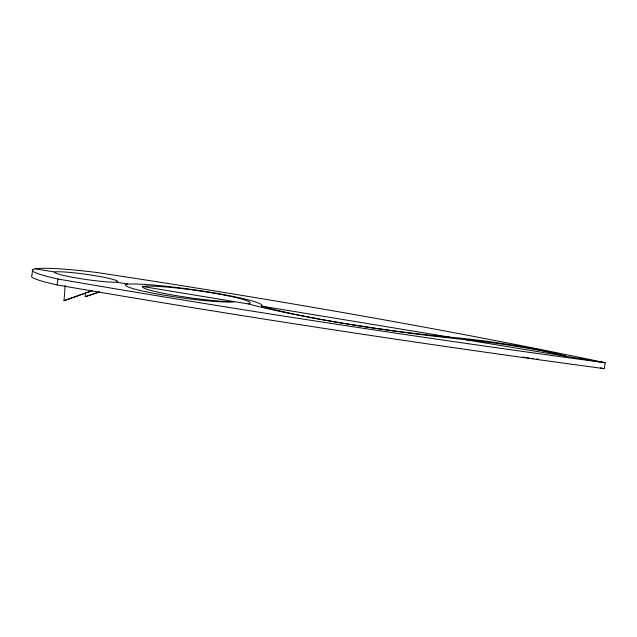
<?xml version="1.0" encoding="UTF-8"?>
<svg xmlns="http://www.w3.org/2000/svg" width="637" height="637" viewBox="0 0 637 637"><rect width="100%" height="100%" fill="white"/><g stroke="black" fill="none" stroke-linecap="round" stroke-linejoin="round"><path stroke-width="0.96" d="M92.381 290.687L64.011 300.704L65.181 285.464M98.998 292.104L85.239 296.699L85.541 292.757M32.694 269.706L31.858 275.638A78.765 6.856 8 0 0 57.139 284.946A1350.615 117.63 8 0 0 604.314 368.664L605.15 362.732A1038.111 90.406 8 0 0 96.474 272.445A78.765 6.856 8 0 0 35.361 268.814A78.765 6.856 8 0 0 57.975 279.014A1350.615 117.63 8 0 0 605.15 362.732L464.492 339.553A178.933 15.583 8 0 1 248.119 303.889L142.561 286.491A49.256 4.292 8 0 0 177.938 295.918A49.256 4.292 8 0 0 234.551 301.651A56.128 4.889 8 0 1 165.946 295.472A56.128 4.889 8 0 1 127.575 284.014L116.547 282.199A33.204 2.89 8 0 1 78.51 278.329A33.204 2.89 8 0 1 54.647 271.999L35.361 268.814M57.139 284.946L57.975 279.014M64.011 300.704L91.72 290.814M85.239 296.699L99.157 291.929M127.575 284.014A71.495 6.227 8 0 1 210.473 292.303A71.495 6.227 8 0 1 261.68 306.118L450.041 337.172A83.519 7.278 8 0 1 565.807 356.25A82.165 7.158 8 0 0 464.492 339.553M142.561 286.491A55.379 4.825 8 0 1 210.258 292.582A55.379 4.825 8 0 1 248.119 303.889M600.572 367.883A1038.111 90.406 8 0 1 604.314 368.664M450.041 337.172A140.514 12.238 8 0 1 261.68 306.118M538.536 359.204A19.381 1.688 8 0 1 536.649 358.997M533.217 358.583A19.381 1.688 8 0 1 531.537 358.36M529.044 358.002A19.381 1.688 8 0 1 526.552 357.62M524.8 357.333A19.381 1.688 8 0 1 522.921 356.999M54.647 271.999A32.471 2.827 8 0 1 94.348 275.574A32.471 2.827 8 0 1 116.547 282.199"/></g></svg>
